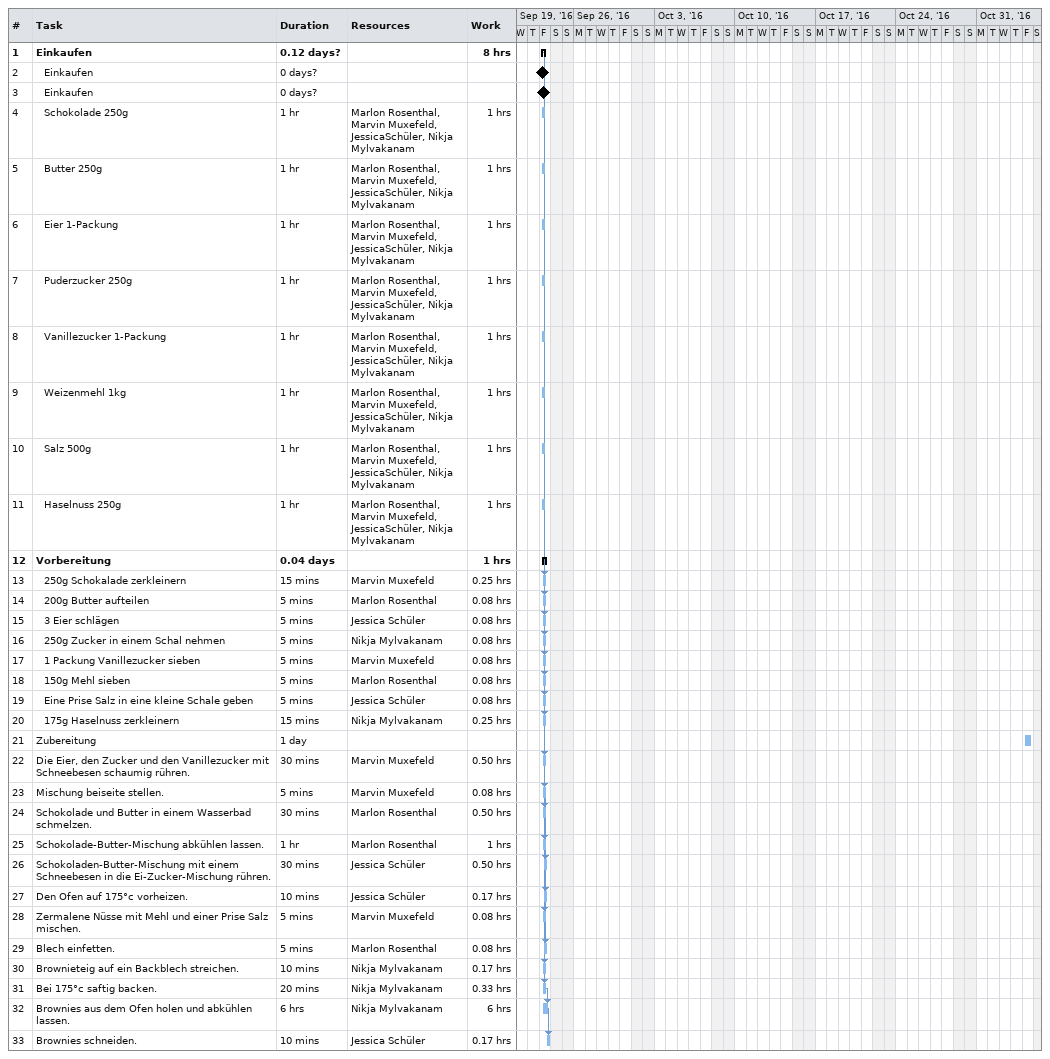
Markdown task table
| ID | Level | Task | Duration | Start | Finish | Predecessors | Resources | Work (h) |
|---|---|---|---|---|---|---|---|---|
| 1 | 1 | **Einkaufen** | 0.12d? | 2016-09-23 | 2016-09-23 |  |  | 8 |
| 2 | 2 | Einkaufen | 0d? | 2016-09-23 | 2016-09-23 |  |  |  |
| 3 | 2 | Einkaufen | 0d? | 2016-09-23 | 2016-09-23 |  |  |  |
| 4 | 2 | Schokolade 250g | 1h | 2016-09-23 | 2016-09-23 |  | Marlon Rosenthal, Marvin Muxefeld, JessicaSchüler, Nikja Mylvakanam | 1 |
| 5 | 2 | Butter 250g | 1h | 2016-09-23 | 2016-09-23 |  | Marlon Rosenthal, Marvin Muxefeld, JessicaSchüler, Nikja Mylvakanam | 1 |
| 6 | 2 | Eier 1-Packung | 1h | 2016-09-23 | 2016-09-23 |  | Marlon Rosenthal, Marvin Muxefeld, JessicaSchüler, Nikja Mylvakanam | 1 |
| 7 | 2 | Puderzucker 250g | 1h | 2016-09-23 | 2016-09-23 |  | Marlon Rosenthal, Marvin Muxefeld, JessicaSchüler, Nikja Mylvakanam | 1 |
| 8 | 2 | Vanillezucker 1-Packung | 1h | 2016-09-23 | 2016-09-23 |  | Marlon Rosenthal, Marvin Muxefeld, JessicaSchüler, Nikja Mylvakanam | 1 |
| 9 | 2 | Weizenmehl 1kg | 1h | 2016-09-23 | 2016-09-23 |  | Marlon Rosenthal, Marvin Muxefeld, JessicaSchüler, Nikja Mylvakanam | 1 |
| 10 | 2 | Salz 500g | 1h | 2016-09-23 | 2016-09-23 |  | Marlon Rosenthal, Marvin Muxefeld, JessicaSchüler, Nikja Mylvakanam | 1 |
| 11 | 2 | Haselnuss 250g | 1h | 2016-09-23 | 2016-09-23 |  | Marlon Rosenthal, Marvin Muxefeld, JessicaSchüler, Nikja Mylvakanam | 1 |
| 12 | 1 | **Vorbereitung** | 0.04d | 2016-09-23 | 2016-09-23 |  |  | 1 |
| 13 | 2 | 250g Schokalade zerkleinern | 15min | 2016-09-23 | 2016-09-23 | 1 | Marvin Muxefeld | 0.25 |
| 14 | 2 | 200g Butter aufteilen | 5min | 2016-09-23 | 2016-09-23 | 1 | Marlon Rosenthal | 0.08 |
| 15 | 2 | 3 Eier schlägen | 5min | 2016-09-23 | 2016-09-23 | 1 | Jessica Schüler | 0.08 |
| 16 | 2 | 250g Zucker in einem Schal nehmen | 5min | 2016-09-23 | 2016-09-23 | 1 | Nikja Mylvakanam | 0.08 |
| 17 | 2 | 1 Packung Vanillezucker sieben | 5min | 2016-09-23 | 2016-09-23 | 13 | Marvin Muxefeld | 0.08 |
| 18 | 2 | 150g Mehl sieben | 5min | 2016-09-23 | 2016-09-23 | 14 | Marlon Rosenthal | 0.08 |
| 19 | 2 | Eine Prise Salz in eine kleine Schale geben | 5min | 2016-09-23 | 2016-09-23 | 15 | Jessica Schüler | 0.08 |
| 20 | 2 | 175g Haselnuss zerkleinern | 15min | 2016-09-23 | 2016-09-23 | 16 | Nikja Mylvakanam | 0.25 |
| 21 | 1 | Zubereitung | 1d | 2016-11-04 | 2016-11-04 |  |  |  |
| 22 | 1 | Die Eier, den Zucker und den Vanillezucker mit Schneebesen schaumig rühren. | 30min | 2016-09-23 | 2016-09-23 | 20 | Marvin Muxefeld | 0.50 |
| 23 | 1 | Mischung beiseite stellen. | 5min | 2016-09-23 | 2016-09-23 | 22 | Marvin Muxefeld | 0.08 |
| 24 | 1 | Schokolade und Butter in einem Wasserbad schmelzen. | 30min | 2016-09-23 | 2016-09-23 | 20 | Marlon Rosenthal | 0.50 |
| 25 | 1 | Schokolade-Butter-Mischung abkühlen lassen. | 1h | 2016-09-23 | 2016-09-23 | 24 | Marlon Rosenthal | 1 |
| 26 | 1 | Schokoladen-Butter-Mischung mit einem Schneebesen in die Ei-Zucker-Mischung rühren. | 30min | 2016-09-23 | 2016-09-23 | 23, 25 | Jessica Schüler | 0.50 |
| 27 | 1 | Den Ofen auf 175°c vorheizen. | 10min | 2016-09-23 | 2016-09-23 | 26 | Jessica Schüler | 0.17 |
| 28 | 1 | Zermalene Nüsse mit Mehl und einer Prise Salz mischen. | 5min | 2016-09-23 | 2016-09-23 | 23 | Marvin Muxefeld | 0.08 |
| 29 | 1 | Blech einfetten. | 5min | 2016-09-23 | 2016-09-23 | 25 | Marlon Rosenthal | 0.08 |
| 30 | 1 | Brownieteig auf ein Backblech streichen. | 10min | 2016-09-23 | 2016-09-23 | 20 | Nikja Mylvakanam | 0.17 |
| 31 | 1 | Bei 175°c saftig backen. | 20min | 2016-09-23 | 2016-09-23 | 30 | Nikja Mylvakanam | 0.33 |
| 32 | 1 | Brownies aus dem Ofen holen und abkühlen lassen. | 6h | 2016-09-23 | 2016-09-23 | 31 | Nikja Mylvakanam | 6 |
| 33 | 1 | Brownies schneiden. | 10min | 2016-09-23 | 2016-09-23 | 32 | Jessica Schüler | 0.17 |
